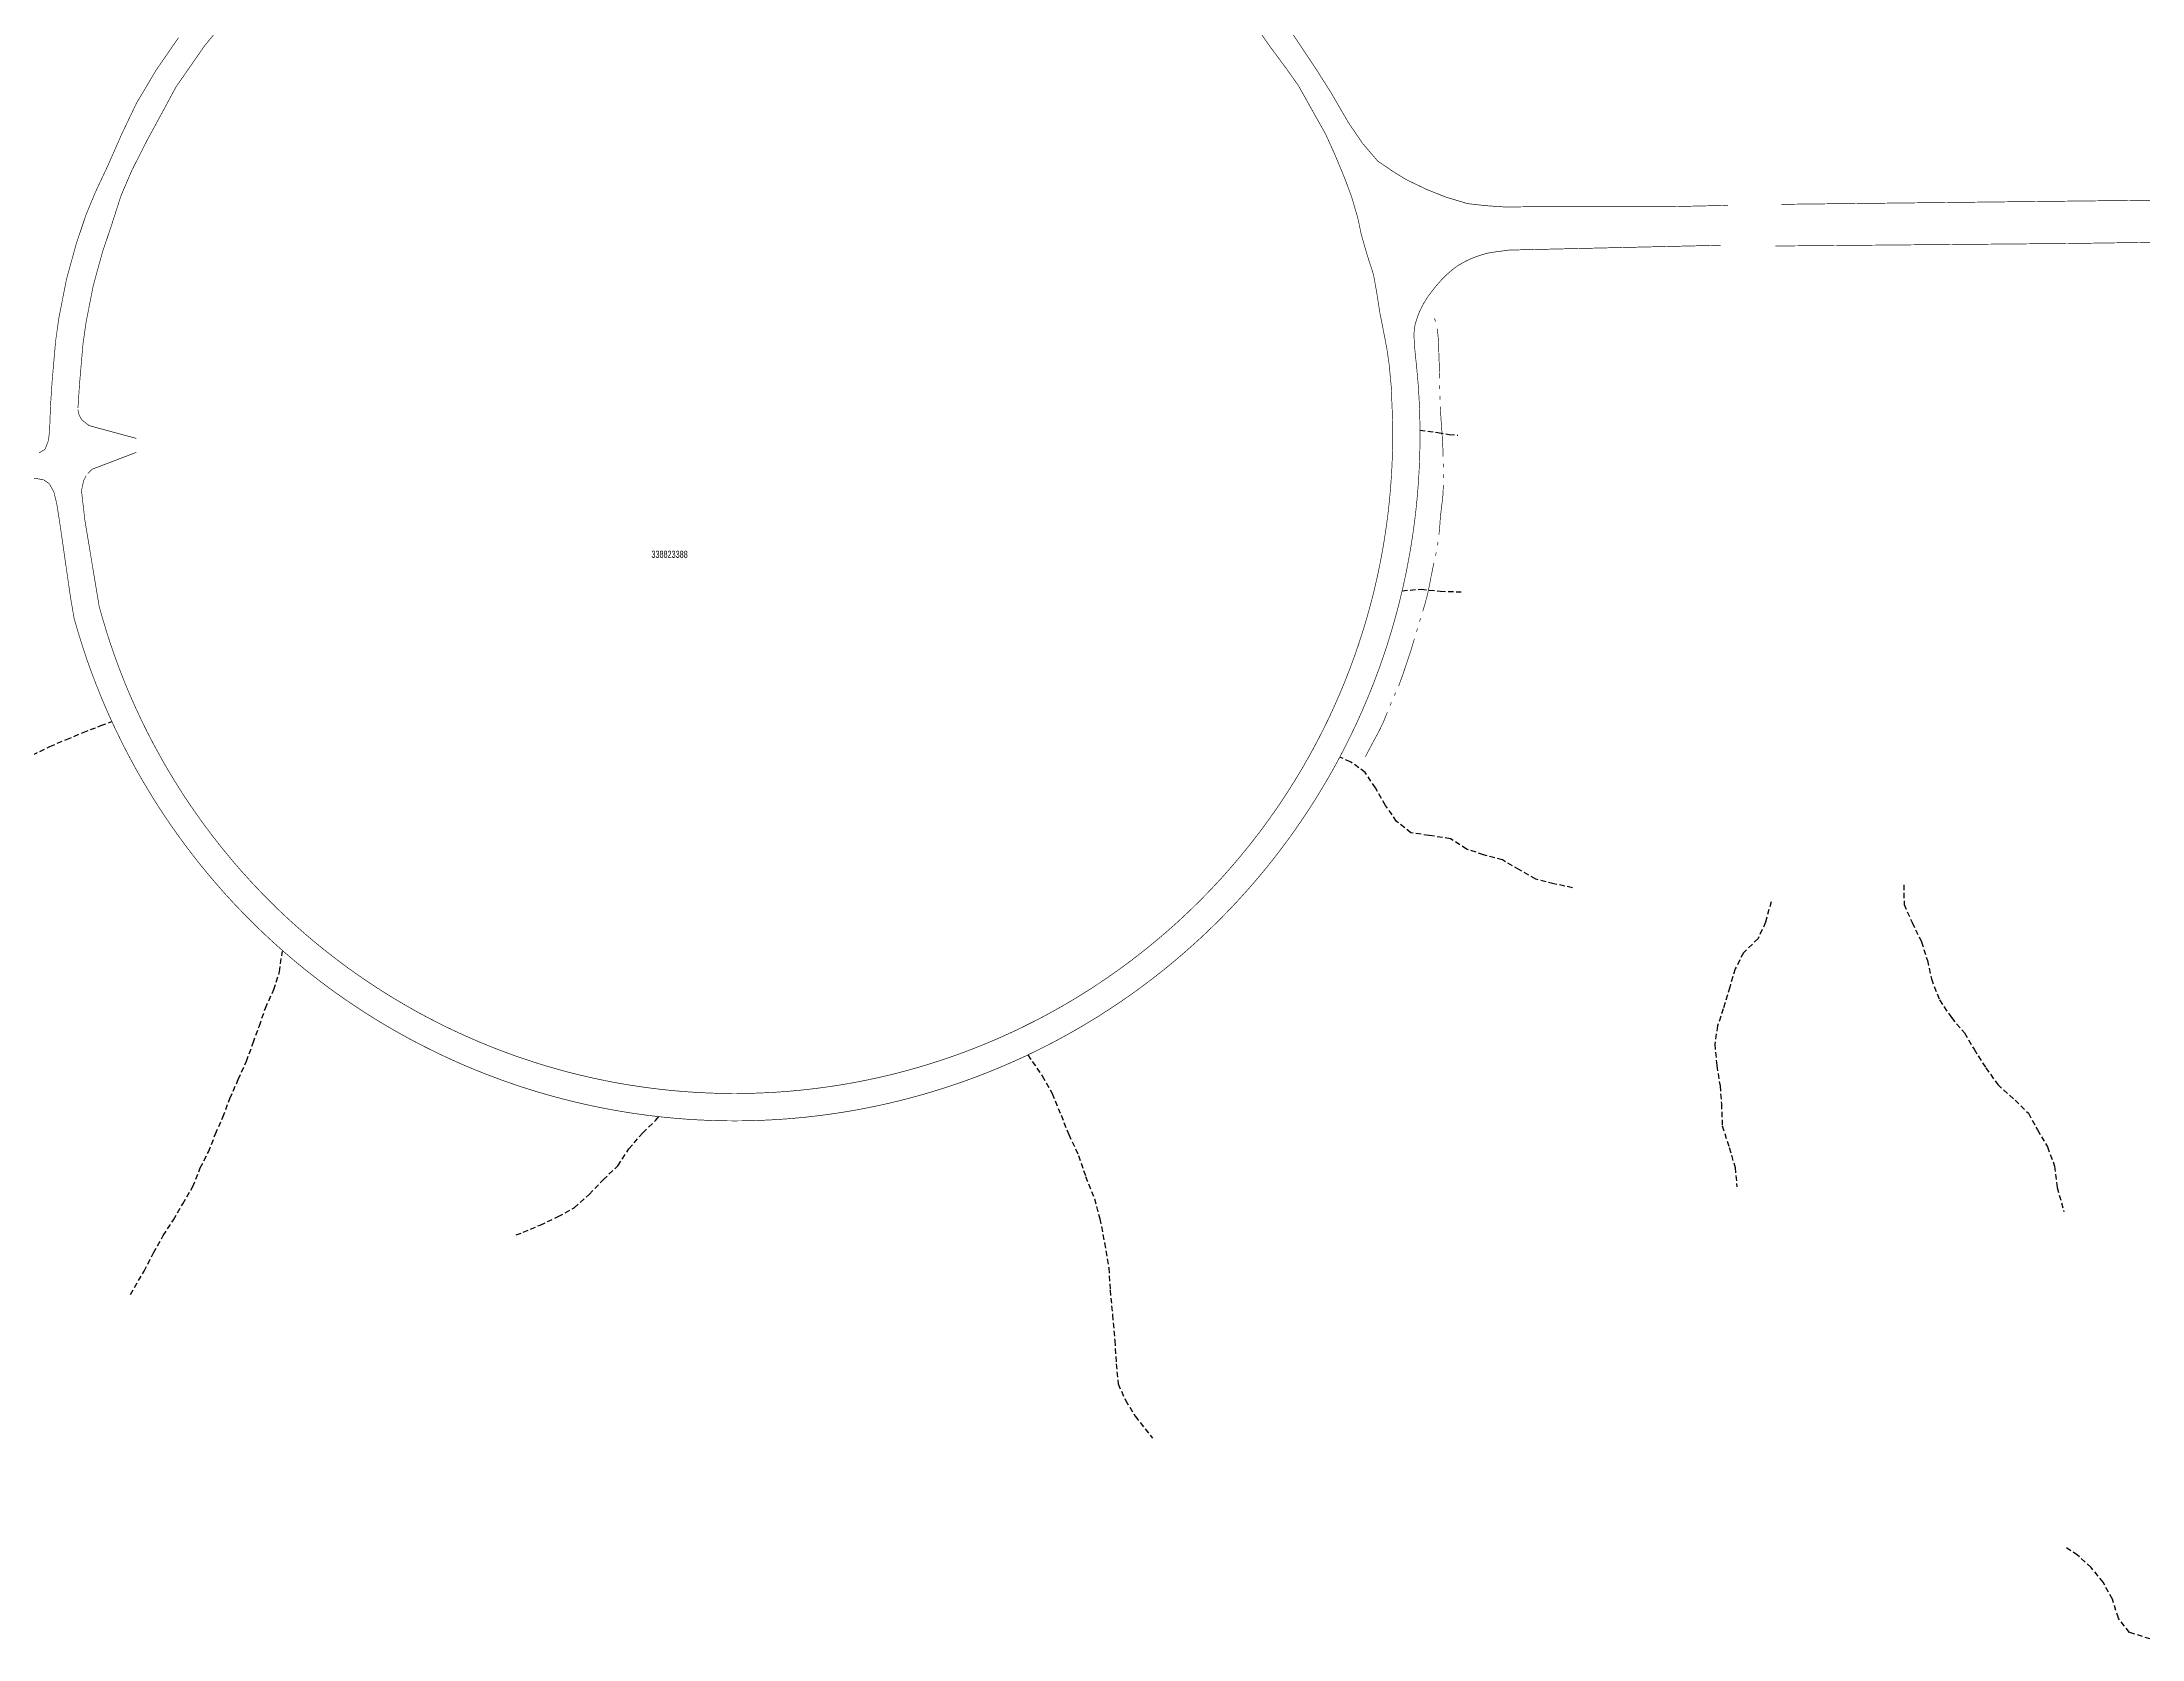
# Model space of a CAD drawing. Extents: x 204256 to 207861, y 4845615 to 4848347.
# Drawn here: x 206092 to 206682, y 4846982 to 4847430 of the extents above; entities that cross this region are included whole.
import ezdxf

# ---------------------------------------------------------------- set-up
doc = ezdxf.new("R2010")
doc.units = 0
doc.header["$LTSCALE"] = 1.5
doc.header["$MEASUREMENT"] = 0
doc.linetypes.add('TRACO_05', pattern=[11, 7, -1, 0.5, -1, 0.5, -1])
doc.linetypes.add('TRACO_15', pattern=[3, 2, -1])
for name, color, linetype in [('CD_TXT_QUADRA', 7, 'CONTINUOUS'), ('HD-VALAS-DRENOS', 170, 'TRACO_05'), ('SV-CAMINHO-TRILHA', 20, 'CONTINUOUS'), ('SV-RUA-PAVIM-S-GUIA-C-GUIA', 7, 'CONTINUOUS')]:
    doc.layers.add(name, color=color, linetype=linetype)
doc.styles.add('ARIAL', font='ARIAL.TTF')

msp = doc.modelspace()

# ---------------------------------------------------------------- linework, layer by layer
at = {"layer": 'HD-VALAS-DRENOS', "const_width": 0.18}
for points in [[(206483.23, 4847351.94), (206483.02, 4847352.48)], [(206483.33, 4847351.53), (206483.23, 4847351.94)], [(206483.91, 4847349.03), (206483.78, 4847349.58)], [(206483.95, 4847348.6), (206483.91, 4847349.03)], [(206484.15, 4847346.49), (206483.95, 4847348.6)], [(206484.19, 4847345.61), (206484.15, 4847346.49)], [(206484.21, 4847344.98), (206484.19, 4847345.61)], [(206484.23, 4847344.61), (206484.21, 4847344.98)], [(206484.3, 4847342.17), (206484.23, 4847344.61)], [(206484.32, 4847341.61), (206484.3, 4847342.17)], [(206484.36, 4847340.67), (206484.32, 4847341.61)], [(206484.36, 4847340.61), (206484.36, 4847340.67)], [(206484.46, 4847337.67), (206484.36, 4847340.61)], [(206484.46, 4847337.61), (206484.46, 4847337.67)], [(206484.5, 4847335.61), (206484.46, 4847337.61)], [(206484.53, 4847333.56), (206484.53, 4847333.61)], [(206484.55, 4847332.61), (206484.53, 4847333.56)], [(206484.62, 4847329.61), (206484.59, 4847330.61)], [(206484.76, 4847326.26), (206484.7, 4847327.62)], [(206484.8, 4847325.62), (206484.76, 4847326.26)], [(206484.95, 4847323.3), (206484.8, 4847325.62)], [(206485, 4847322.62), (206484.95, 4847323.3)], [(206485.06, 4847321.8), (206485, 4847322.62)], [(206485.07, 4847321.63), (206485.06, 4847321.8)], [(206485.17, 4847320.24), (206485.07, 4847321.63)], [(206485.21, 4847319.63), (206485.17, 4847320.24)], [(206485.26, 4847318.74), (206485.21, 4847319.63)], [(206485.27, 4847318.63), (206485.26, 4847318.74)], [(206485.35, 4847317.24), (206485.27, 4847318.63)], [(206485.38, 4847316.64), (206485.35, 4847317.24)], [(206485.42, 4847315.74), (206485.38, 4847316.64)], [(206485.42, 4847315.64), (206485.42, 4847315.74)], [(206485.47, 4847313.64), (206485.42, 4847315.64)], [(206485.51, 4847310.64), (206485.5, 4847311.64)], [(206485.53, 4847307.64), (206485.52, 4847308.64)], [(206485.25, 4847301.09), (206485.41, 4847302.64)], [(206485.41, 4847302.64), (206485.46, 4847303.13)], [(206485.46, 4847303.13), (206485.53, 4847305.64)], [(206484.63, 4847295.49), (206484.73, 4847296.68)], [(206484.73, 4847296.68), (206484.75, 4847296.99)], [(206484.75, 4847296.99), (206484.94, 4847298.67)], [(206484.94, 4847298.67), (206485.05, 4847299.6)], [(206485.05, 4847299.6), (206485.19, 4847300.66)], [(206485.19, 4847300.66), (206485.25, 4847301.09)], [(206484.31, 4847291.7), (206484.5, 4847293.69)], [(206484.5, 4847293.69), (206484.53, 4847294)], [(206484.53, 4847294), (206484.58, 4847294.69)], [(206484.58, 4847294.69), (206484.63, 4847295.49)], [(206483.34, 4847285.78), (206483.54, 4847286.76)], [(206483.9, 4847288.73), (206484.04, 4847289.54)], [(206484.04, 4847289.54), (206484.06, 4847289.72)], [(206481.81, 4847278.39), (206481.91, 4847278.93)], [(206481.91, 4847278.93), (206482.08, 4847279.86)], [(206482.08, 4847279.86), (206482.49, 4847281.87)], [(206482.49, 4847281.87), (206482.67, 4847282.73)], [(206482.67, 4847282.73), (206482.91, 4847283.83)], [(206480.56, 4847272.9), (206481.1, 4847275.01)], [(206481.1, 4847275.01), (206481.21, 4847275.45)], [(206481.21, 4847275.45), (206481.72, 4847277.95)], [(206481.72, 4847277.95), (206481.81, 4847278.39)], [(206478.87, 4847267.33), (206479.17, 4847268.29)], [(206479.76, 4847270.2), (206480.05, 4847271.15)], [(206480.05, 4847271.15), (206480.14, 4847271.46)], [(206480.14, 4847271.46), (206480.33, 4847272.11)], [(206480.33, 4847272.11), (206480.56, 4847272.9)], [(206476.45, 4847259.28), (206477.15, 4847261.58)], [(206477.15, 4847261.58), (206477.32, 4847262.15)], [(206477.32, 4847262.15), (206477.44, 4847262.54)], [(206478, 4847264.46), (206478.29, 4847265.42)], [(206474.99, 4847254.93), (206475.23, 4847255.63)], [(206475.23, 4847255.63), (206475.64, 4847256.82)], [(206475.64, 4847256.82), (206475.72, 4847257.05)], [(206475.72, 4847257.05), (206476.27, 4847258.72)], [(206476.27, 4847258.72), (206476.45, 4847259.28)], [(206472.99, 4847249.27), (206473.04, 4847249.38)], [(206473.04, 4847249.38), (206474.04, 4847252.08)], [(206474.04, 4847252.08), (206474.08, 4847252.2)], [(206474.08, 4847252.2), (206474.36, 4847253.03)], [(206474.36, 4847253.03), (206474.55, 4847253.62)], [(206474.55, 4847253.62), (206474.99, 4847254.93)], [(206470.57, 4847243.78), (206470.96, 4847244.7)], [(206471.77, 4847246.53), (206472.07, 4847247.19)], [(206472.07, 4847247.19), (206472.18, 4847247.44)], [(206467.74, 4847237.1), (206468.72, 4847239.14)], [(206468.72, 4847239.14), (206468.73, 4847239.18)], [(206468.73, 4847239.18), (206469.84, 4847241.92)], [(206464.44, 4847230.91), (206465.51, 4847232.92)], [(206465.51, 4847232.92), (206465.85, 4847233.56)], [(206465.85, 4847233.56), (206466.93, 4847235.56)], [(206466.93, 4847235.56), (206467.04, 4847235.77)], [(206467.04, 4847235.77), (206467.4, 4847236.44)], [(206467.4, 4847236.44), (206467.74, 4847237.1)], [(206463.67, 4847229.36), (206464.12, 4847230.26)], [(206464.12, 4847230.26), (206464.44, 4847230.91)]]:
    msp.add_lwpolyline(points, dxfattribs=at)
at = {"layer": 'SV-CAMINHO-TRILHA', "linetype": 'TRACO_15', "ltscale": 0.5}
for points in [[(206478.93, 4847321.1), (206484.01, 4847320.39), (206487.22, 4847319.87), (206489.62, 4847319.62)], [(206473.98, 4847276.01), (206479.3, 4847276.43), (206484.65, 4847275.88), (206490.53, 4847275.67)], [(206055.68, 4847202.36), (206059.6, 4847206.29), (206062.76, 4847210.38), (206065.72, 4847214.66), (206070.48, 4847218.41), (206074.9, 4847221.76), (206079.67, 4847224.81), (206084.9, 4847227.71), (206089.42, 4847229.9), (206094.25, 4847232.3), (206098.93, 4847234.25), (206103.56, 4847236.19), (206108.59, 4847238.14), (206111.65, 4847239.29)], [(206521.82, 4847192.65), (206516.56, 4847193.75), (206511.55, 4847195.06), (206506.93, 4847197.67), (206502.16, 4847200.43), (206496.85, 4847201.83), (206492.09, 4847203.49), (206487.51, 4847206.4), (206481.51, 4847207.3), (206476.45, 4847208.05), (206472.43, 4847211.27), (206469.34, 4847215.75), (206466.45, 4847220.63), (206463.61, 4847225.01), (206459.49, 4847227.97), (206456.45, 4847229.28)], [(206614.86, 4847193.42), (206614.92, 4847187.95), (206617.17, 4847182.86), (206619.81, 4847177.43), (206621.46, 4847172.24), (206622.6, 4847167.04), (206624.86, 4847161.15), (206628.2, 4847156.17), (206631.93, 4847151.9), (206634.57, 4847147.32), (206637.87, 4847142.09), (206641.21, 4847137.42), (206646.09, 4847133.01), (206649.82, 4847129.38), (206652.36, 4847124.7), (206655.16, 4847119.87), (206657.2, 4847114.48), (206657.91, 4847108.53), (206659.79, 4847101.71)], [(206577.57, 4847188.71), (206576.03, 4847182.93), (206573.93, 4847178.36), (206569.81, 4847174.36), (206567.5, 4847169.83), (206565.95, 4847164.71), (206564.15, 4847158.69), (206562.55, 4847153.86), (206561.74, 4847148.7), (206562.34, 4847142.7), (206563.24, 4847136.99), (206563.64, 4847131.99), (206563.89, 4847125.83), (206565.8, 4847119.69), (206567.49, 4847114.1), (206567.99, 4847108.7)], [(206116.87, 4847078.46), (206120.69, 4847085.02), (206123.34, 4847090.2), (206126.05, 4847094.99), (206128.96, 4847099.42), (206131.57, 4847103.9), (206134.37, 4847108.73), (206136.48, 4847114.01), (206138.79, 4847118.49), (206140.74, 4847123.52), (206142.85, 4847128.24), (206144.8, 4847133.52), (206147.15, 4847138.85), (206149.46, 4847143.93), (206151.31, 4847149.1), (206153.07, 4847153.88), (206154.77, 4847158.85), (206157.13, 4847164.03), (206158.73, 4847169.05), (206159.44, 4847174.27), (206159.53, 4847174.77)], [(206368.84, 4847145.7), (206372.9, 4847139.84), (206375.69, 4847134.86), (206378.19, 4847128.82), (206380.34, 4847123.38), (206383.09, 4847117.5), (206385.09, 4847111.61), (206387.55, 4847105.32), (206389.1, 4847099.73), (206390.4, 4847092.93), (206391.57, 4847085.93), (206391.97, 4847079.72), (206392.63, 4847072.72), (206393.29, 4847065.51), (206393.7, 4847058.96), (206394.2, 4847053.35), (206396.29, 4847048.77), (206399.03, 4847044.28), (206403.87, 4847038.16)], [(206225.16, 4847095.24), (206227.15, 4847095.92), (206231.93, 4847097.97), (206237, 4847100.32), (206241.43, 4847102.82), (206245.7, 4847106.56), (206249.61, 4847110.65), (206253.77, 4847114.6), (206256.83, 4847119.33), (206260.74, 4847123.88), (206264.45, 4847127.42), (206265.28, 4847128.38)], [(206684.06, 4846981.78), (206678.2, 4846983.62), (206675.11, 4846987.6), (206673.42, 4846992.94), (206670.83, 4846997.68), (206667.44, 4847001.8), (206663.66, 4847005.32), (206660.54, 4847007.35)]]:
    msp.add_lwpolyline(points, dxfattribs=at)
at = {"layer": 'SV-RUA-PAVIM-S-GUIA-C-GUIA', "const_width": 0.18}
for points in [[(206137.8, 4847429.1), (206146.93, 4847440.13)], [(206432.75, 4847434.68), (206436.59, 4847429.12)], [(206124.15, 4847422.21), (206130.36, 4847431.23)], [(206129.68, 4847417.43), (206137.8, 4847429.1)], [(206436.59, 4847429.12), (206441.51, 4847422.48)], [(206443.35, 4847432.09), (206449.2, 4847423.35)], [(206118.59, 4847412.89), (206124.15, 4847422.21)], [(206441.51, 4847422.48), (206444.89, 4847417.71)], [(206449.2, 4847423.35), (206453.82, 4847416.1)], [(206126.13, 4847410.85), (206129.68, 4847417.43)], [(206444.89, 4847417.71), (206448.75, 4847410.8)], [(206453.82, 4847416.1), (206458.92, 4847407.35)], [(206114.43, 4847404.2), (206118.59, 4847412.89)], [(206121.61, 4847402.55), (206126.13, 4847410.85)], [(206448.75, 4847410.8), (206452.47, 4847404.19)], [(206110.57, 4847395.41), (206114.43, 4847404.2)], [(206452.47, 4847404.19), (206455.17, 4847398.21)], [(206458.92, 4847407.35), (206462.87, 4847401.55)], [(206117.21, 4847393.87), (206121.61, 4847402.55)], [(206455.17, 4847398.21), (206457.82, 4847391.84)], [(206462.87, 4847401.55), (206467.11, 4847396.6)], [(206107.06, 4847387.93), (206110.57, 4847395.41)], [(206114.24, 4847386.94), (206117.21, 4847393.87)], [(206457.82, 4847391.84), (206459.76, 4847386.65)], [(206467.11, 4847396.6), (206471.21, 4847393.8)], [(206471.21, 4847393.8), (206475.15, 4847391.36)], [(206475.15, 4847391.36), (206481.05, 4847388.54)], [(206104.33, 4847381.37), (206107.06, 4847387.93)], [(206111.66, 4847378.92), (206114.24, 4847386.94)], [(206459.76, 4847386.65), (206461.49, 4847380.75)], [(206481.05, 4847388.54), (206486.36, 4847386.44)], [(206486.36, 4847386.44), (206492.28, 4847384.66)], [(206101.61, 4847373.23), (206104.33, 4847381.37)], [(206461.49, 4847380.75), (206462.53, 4847375.88)], [(206492.28, 4847384.66), (206497.25, 4847384.09)], [(206497.25, 4847384.09), (206503.11, 4847383.68)], [(206503.11, 4847383.68), (206510.46, 4847383.79)], [(206510.46, 4847383.79), (206550.66, 4847383.83)], [(206550.66, 4847383.83), (206565.52, 4847384.16)], [(206098.9, 4847363.39), (206101.61, 4847373.23)], [(206109, 4847370.98), (206111.66, 4847378.92)], [(206462.53, 4847375.88), (206464.23, 4847369.98)], [(206106.42, 4847361.62), (206109, 4847370.98)], [(206464.23, 4847369.98), (206465.93, 4847364.74)], [(206477.74, 4847341.65), (206477.45, 4847344.64), (206477.32, 4847347.2), (206477.35, 4847348.71), (206477.6, 4847350.68), (206478.51, 4847353.54), (206479.47, 4847355.6), (206480.18, 4847356.92), (206481.06, 4847358.34), (206482.86, 4847360.74), (206483.83, 4847361.89), (206485.15, 4847363.38), (206486.19, 4847364.45), (206488.25, 4847366.25), (206489.48, 4847367.12), (206490.76, 4847367.91), (206492.12, 4847368.63), (206493.48, 4847369.25), (206494.88, 4847369.8), (206496.5, 4847370.35), (206497.95, 4847370.73), (206499.51, 4847371.01)], [(206499.51, 4847371.01), (206504.05, 4847371.61)], [(206504.05, 4847371.61), (206563.42, 4847372.96)], [(206096.79, 4847352.66), (206098.9, 4847363.39)], [(206104.41, 4847351.37), (206106.42, 4847361.62)], [(206465.93, 4847364.74), (206466.77, 4847360.09)], [(206466.77, 4847360.09), (206467.72, 4847354.04)], [(206095.85, 4847346.04), (206096.79, 4847352.66)], [(206103.53, 4847345.16), (206104.41, 4847351.37)], [(206467.72, 4847354.04), (206468.87, 4847348.19)], [(206094.85, 4847334.51), (206095.85, 4847346.04)], [(206102.56, 4847333.93), (206103.53, 4847345.16)], [(206468.87, 4847348.19), (206469.66, 4847344.1)], [(206469.66, 4847344.1), (206470.3, 4847339.74)], [(206470.3, 4847339.74), (206471.01, 4847332.29)], [(206477.96, 4847339.66), (206477.74, 4847341.65)], [(206478.15, 4847337.67), (206477.96, 4847339.66)], [(206094.41, 4847327.7), (206094.85, 4847334.51)], [(206102.13, 4847327.31), (206102.56, 4847333.93)], [(206471.01, 4847332.29), (206470.96, 4847331.21)], [(206478.33, 4847335.68), (206478.15, 4847337.67)], [(206478.49, 4847333.68), (206478.33, 4847335.68)], [(206478.62, 4847331.68), (206478.49, 4847333.68)], [(206094.17, 4847320.99), (206094.41, 4847327.7)], [(206105.25, 4847322.34), (206103.19, 4847323.97), (206102.46, 4847325.32), (206102.13, 4847326.81)], [(206470.96, 4847331.21), (206471.07, 4847329.29)], [(206471.07, 4847329.29), (206471.16, 4847327.37)], [(206471.16, 4847327.37), (206471.23, 4847325.44)], [(206478.74, 4847329.68), (206478.62, 4847331.68)], [(206478.83, 4847327.68), (206478.74, 4847329.68)], [(206478.9, 4847325.68), (206478.83, 4847327.68)], [(206093.85, 4847318.18), (206094.17, 4847320.99)], [(206118.52, 4847318.75), (206105.25, 4847322.34)], [(206471.23, 4847325.44), (206471.28, 4847323.52)], [(206471.28, 4847323.52), (206471.31, 4847321.6)], [(206471.31, 4847321.6), (206471.32, 4847319.68)], [(206478.95, 4847323.68), (206478.9, 4847325.68)], [(206478.99, 4847321.68), (206478.95, 4847323.68)], [(206479, 4847319.68), (206478.99, 4847321.68)], [(206091.23, 4847314.7), (206092.87, 4847315.67)], [(206092.87, 4847315.67), (206093.85, 4847318.18)], [(206115.81, 4847313.8), (206118.52, 4847314.83)], [(206471.28, 4847315.83), (206471.23, 4847313.91)], [(206471.31, 4847317.76), (206471.28, 4847315.83)], [(206471.32, 4847319.68), (206471.31, 4847317.76)], [(206478.9, 4847313.67), (206478.95, 4847315.67)], [(206478.95, 4847315.67), (206478.99, 4847317.68)], [(206478.99, 4847317.68), (206479, 4847319.68)], [(206104.87, 4847308.82), (206106.06, 4847310.08)], [(206106.06, 4847310.08), (206115.81, 4847313.8)], [(206471, 4847308.88), (206470.96, 4847308.15)], [(206471.07, 4847310.07), (206471, 4847308.88)], [(206471.16, 4847311.99), (206471.07, 4847310.07)], [(206471.23, 4847313.91), (206471.16, 4847311.99)], [(206478.62, 4847307.67), (206478.68, 4847308.78)], [(206478.68, 4847308.78), (206478.74, 4847309.67)], [(206478.74, 4847309.67), (206478.83, 4847311.67)], [(206478.83, 4847311.67), (206478.9, 4847313.67)], [(206089.79, 4847307.58), (206092.44, 4847307.15)], [(206092.44, 4847307.15), (206094.1, 4847306.01)], [(206094.1, 4847306.01), (206095.37, 4847303.72)], [(206095.37, 4847303.72), (206096.2, 4847300.27)], [(206103.12, 4847304.04), (206103.68, 4847306.77), (206104.43, 4847308.25)], [(206104.09, 4847295.69), (206103.12, 4847304.04)], [(206470.68, 4847304.32), (206470.51, 4847302.4)], [(206470.83, 4847306.23), (206470.68, 4847304.32)], [(206470.96, 4847308.15), (206470.83, 4847306.23)], [(206478.15, 4847301.68), (206478.33, 4847303.68)], [(206478.33, 4847303.68), (206478.49, 4847305.67)], [(206478.49, 4847305.67), (206478.62, 4847307.67)], [(206096.2, 4847300.27), (206097.21, 4847293.77)], [(206469.88, 4847296.67), (206469.63, 4847294.76)], [(206470.11, 4847298.58), (206469.88, 4847296.67)], [(206470.32, 4847300.49), (206470.11, 4847298.58)], [(206470.51, 4847302.4), (206470.32, 4847300.49)], [(206477.5, 4847295.71), (206477.74, 4847297.7)], [(206477.74, 4847297.7), (206477.96, 4847299.69)], [(206477.96, 4847299.69), (206478.15, 4847301.68)], [(206097.21, 4847293.77), (206100.03, 4847274.17)], [(206108.07, 4847271.67), (206104.09, 4847295.69)], [(206469.07, 4847290.96), (206468.77, 4847289.06)], [(206469.36, 4847292.86), (206469.07, 4847290.96)], [(206469.63, 4847294.76), (206469.36, 4847292.86)], [(206476.66, 4847289.77), (206476.96, 4847291.75)], [(206476.96, 4847291.75), (206477.24, 4847293.73)], [(206477.24, 4847293.73), (206477.5, 4847295.71)], [(206468.09, 4847285.28), (206467.72, 4847283.39)], [(206468.44, 4847287.17), (206468.09, 4847285.28)], [(206468.77, 4847289.06), (206468.44, 4847287.17)], [(206475.63, 4847283.85), (206475.99, 4847285.82)], [(206475.99, 4847285.82), (206476.34, 4847287.79)], [(206476.34, 4847287.79), (206476.66, 4847289.77)], [(206466.93, 4847279.63), (206466.5, 4847277.75)], [(206467.33, 4847281.51), (206466.93, 4847279.63)], [(206467.72, 4847283.39), (206467.33, 4847281.51)], [(206474.42, 4847277.96), (206474.85, 4847279.92)], [(206474.85, 4847279.92), (206475.25, 4847281.88)], [(206475.25, 4847281.88), (206475.63, 4847283.85)], [(206100.03, 4847274.17), (206101.05, 4847268.25)], [(206465.59, 4847274.02), (206465.11, 4847272.16)], [(206466.06, 4847275.88), (206465.59, 4847274.02)], [(206466.5, 4847277.75), (206466.06, 4847275.88)], [(206473.03, 4847272.12), (206473.51, 4847274.07)], [(206473.51, 4847274.07), (206473.98, 4847276.01)], [(206473.98, 4847276.01), (206474.42, 4847277.96)], [(206101.05, 4847268.25), (206102.16, 4847264.41)], [(206108.97, 4847268.45), (206108.07, 4847271.67)], [(206110.07, 4847264.77), (206108.97, 4847268.45)], [(206464.08, 4847268.45), (206463.54, 4847266.61)], [(206464.6, 4847270.3), (206464.08, 4847268.45)], [(206465.11, 4847272.16), (206464.6, 4847270.3)], [(206471.45, 4847266.33), (206472, 4847268.25)], [(206472, 4847268.25), (206472.52, 4847270.18)], [(206472.52, 4847270.18), (206473.03, 4847272.12)], [(206102.16, 4847264.41), (206103.35, 4847260.58)], [(206111.25, 4847261.11), (206110.07, 4847264.77)], [(206462.39, 4847262.94), (206461.79, 4847261.11)], [(206462.97, 4847264.77), (206462.39, 4847262.94)], [(206463.54, 4847266.61), (206462.97, 4847264.77)], [(206469.7, 4847260.58), (206470.3, 4847262.49)], [(206470.3, 4847262.49), (206470.89, 4847264.41)], [(206470.89, 4847264.41), (206471.45, 4847266.33)], [(206103.35, 4847260.58), (206104.61, 4847256.78)], [(206104.61, 4847256.78), (206105.96, 4847253.01)], [(206112.51, 4847257.48), (206111.25, 4847261.11)], [(206113.84, 4847253.87), (206112.51, 4847257.48)], [(206459.88, 4847255.67), (206459.21, 4847253.87)], [(206460.54, 4847257.48), (206459.88, 4847255.67)], [(206461.18, 4847259.29), (206460.54, 4847257.48)], [(206461.79, 4847261.11), (206461.18, 4847259.29)], [(206467.77, 4847254.89), (206468.43, 4847256.78)], [(206468.43, 4847256.78), (206469.07, 4847258.68)], [(206469.07, 4847258.68), (206469.7, 4847260.58)], [(206105.96, 4847253.01), (206107.39, 4847249.27)], [(206115.24, 4847250.29), (206113.84, 4847253.87)], [(206116.72, 4847246.75), (206115.24, 4847250.29)], [(206457.8, 4847250.29), (206457.07, 4847248.52)], [(206458.51, 4847252.08), (206457.8, 4847250.29)], [(206459.21, 4847253.87), (206458.51, 4847252.08)], [(206465.66, 4847249.27), (206466.38, 4847251.14)], [(206466.38, 4847251.14), (206467.08, 4847253.01)], [(206467.08, 4847253.01), (206467.77, 4847254.89)], [(206107.39, 4847249.27), (206108.89, 4847245.56)], [(206108.89, 4847245.56), (206110.47, 4847241.88)], [(206118.28, 4847243.23), (206116.72, 4847246.75)], [(206455.55, 4847244.98), (206454.77, 4847243.23)], [(206456.32, 4847246.75), (206455.55, 4847244.98)], [(206457.07, 4847248.52), (206456.32, 4847246.75)], [(206462.57, 4847241.88), (206463.37, 4847243.72)], [(206463.37, 4847243.72), (206464.15, 4847245.56)], [(206464.15, 4847245.56), (206464.91, 4847247.41)], [(206464.91, 4847247.41), (206465.66, 4847249.27)], [(206110.47, 4847241.88), (206112.13, 4847238.23)], [(206112.13, 4847238.23), (206114.75, 4847232.83)], [(206119.91, 4847239.74), (206118.28, 4847243.23)], [(206121.6, 4847236.3), (206119.91, 4847239.74)], [(206452.3, 4847238.02), (206451.44, 4847236.3)], [(206453.14, 4847239.74), (206452.3, 4847238.02)], [(206453.96, 4847241.48), (206453.14, 4847239.74)], [(206454.77, 4847243.23), (206453.96, 4847241.48)], [(206460.06, 4847236.42), (206460.92, 4847238.23)], [(206460.92, 4847238.23), (206461.75, 4847240.05)], [(206461.75, 4847240.05), (206462.57, 4847241.88)], [(206114.75, 4847232.83), (206116.6, 4847229.28)], [(206123.38, 4847232.88), (206121.6, 4847236.3)], [(206125.22, 4847229.51), (206123.38, 4847232.88)], [(206449.67, 4847232.88), (206448.76, 4847231.19)], [(206450.56, 4847234.58), (206449.67, 4847232.88)], [(206451.44, 4847236.3), (206450.56, 4847234.58)], [(206457.38, 4847231.05), (206458.29, 4847232.83)], [(206458.29, 4847232.83), (206459.18, 4847234.62)], [(206459.18, 4847234.62), (206460.06, 4847236.42)], [(206116.6, 4847229.28), (206118.52, 4847225.76)], [(206118.52, 4847225.76), (206119.5, 4847224.02)], [(206126.16, 4847227.83), (206125.22, 4847229.51)], [(206127.13, 4847226.17), (206126.16, 4847227.83)], [(206128.11, 4847224.52), (206127.13, 4847226.17)], [(206445.92, 4847226.17), (206444.94, 4847224.52)], [(206446.88, 4847227.83), (206445.92, 4847226.17)], [(206447.83, 4847229.51), (206446.88, 4847227.83)], [(206448.76, 4847231.19), (206447.83, 4847229.51)], [(206453.54, 4847224.02), (206454.53, 4847225.76)], [(206454.53, 4847225.76), (206455.5, 4847227.52)], [(206455.5, 4847227.52), (206456.45, 4847229.28)], [(206456.45, 4847229.28), (206457.38, 4847231.05)], [(206119.5, 4847224.02), (206120.51, 4847222.29)], [(206120.51, 4847222.29), (206121.53, 4847220.57)], [(206121.53, 4847220.57), (206122.57, 4847218.86)], [(206129.11, 4847222.88), (206128.11, 4847224.52)], [(206130.12, 4847221.24), (206129.11, 4847222.88)], [(206131.15, 4847219.62), (206130.12, 4847221.24)], [(206442.92, 4847221.24), (206441.89, 4847219.62)], [(206443.94, 4847222.88), (206442.92, 4847221.24)], [(206444.94, 4847224.52), (206443.94, 4847222.88)], [(206450.48, 4847218.86), (206451.52, 4847220.57)], [(206451.52, 4847220.57), (206452.54, 4847222.29)], [(206452.54, 4847222.29), (206453.54, 4847224.02)], [(206122.57, 4847218.86), (206123.63, 4847217.15)], [(206123.63, 4847217.15), (206124.7, 4847215.47)], [(206124.7, 4847215.47), (206125.79, 4847213.79)], [(206132.2, 4847218.01), (206131.15, 4847219.62)], [(206133.27, 4847216.41), (206132.2, 4847218.01)], [(206134.35, 4847214.82), (206133.27, 4847216.41)], [(206135.45, 4847213.25), (206134.35, 4847214.82)], [(206438.69, 4847214.82), (206437.59, 4847213.25)], [(206439.77, 4847216.41), (206438.69, 4847214.82)], [(206440.84, 4847218.01), (206439.77, 4847216.41)], [(206441.89, 4847219.62), (206440.84, 4847218.01)], [(206447.25, 4847213.79), (206448.34, 4847215.47)], [(206448.34, 4847215.47), (206449.42, 4847217.15)], [(206449.42, 4847217.15), (206450.48, 4847218.86)], [(206125.79, 4847213.79), (206126.9, 4847212.12)], [(206126.9, 4847212.12), (206128.03, 4847210.47)], [(206128.03, 4847210.47), (206129.18, 4847208.82)], [(206129.18, 4847208.82), (206130.34, 4847207.19)], [(206136.57, 4847211.68), (206135.45, 4847213.25)], [(206137.7, 4847210.13), (206136.57, 4847211.68)], [(206138.85, 4847208.58), (206137.7, 4847210.13)], [(206140.01, 4847207.05), (206138.85, 4847208.58)], [(206434.2, 4847208.58), (206433.03, 4847207.05)], [(206435.35, 4847210.13), (206434.2, 4847208.58)], [(206436.48, 4847211.68), (206435.35, 4847210.13)], [(206437.59, 4847213.25), (206436.48, 4847211.68)], [(206442.71, 4847207.19), (206443.87, 4847208.82)], [(206443.87, 4847208.82), (206445.01, 4847210.47)], [(206445.01, 4847210.47), (206446.14, 4847212.12)], [(206446.14, 4847212.12), (206447.25, 4847213.79)], [(206130.34, 4847207.19), (206131.52, 4847205.58)], [(206131.52, 4847205.58), (206132.71, 4847203.97)], [(206132.71, 4847203.97), (206133.92, 4847202.38)], [(206133.92, 4847202.38), (206135.15, 4847200.79)], [(206141.19, 4847205.54), (206140.01, 4847207.05)], [(206142.38, 4847204.03), (206141.19, 4847205.54)], [(206143.59, 4847202.54), (206142.38, 4847204.03)], [(206144.82, 4847201.06), (206143.59, 4847202.54)], [(206429.45, 4847202.54), (206428.22, 4847201.06)], [(206430.66, 4847204.03), (206429.45, 4847202.54)], [(206431.86, 4847205.54), (206430.66, 4847204.03)], [(206433.03, 4847207.05), (206431.86, 4847205.54)], [(206437.89, 4847200.79), (206439.12, 4847202.38)], [(206439.12, 4847202.38), (206440.33, 4847203.97)], [(206440.33, 4847203.97), (206441.53, 4847205.58)], [(206441.53, 4847205.58), (206442.71, 4847207.19)], [(206135.15, 4847200.79), (206136.4, 4847199.23)], [(206136.4, 4847199.23), (206137.66, 4847197.67)], [(206137.66, 4847197.67), (206138.94, 4847196.13)], [(206146.06, 4847199.59), (206144.82, 4847201.06)], [(206147.32, 4847198.13), (206146.06, 4847199.59)], [(206148.59, 4847196.69), (206147.32, 4847198.13)], [(206149.88, 4847195.26), (206148.59, 4847196.69)], [(206424.45, 4847196.69), (206423.17, 4847195.26)], [(206425.72, 4847198.13), (206424.45, 4847196.69)], [(206426.98, 4847199.59), (206425.72, 4847198.13)], [(206428.22, 4847201.06), (206426.98, 4847199.59)], [(206434.11, 4847196.13), (206435.39, 4847197.67)], [(206435.39, 4847197.67), (206436.65, 4847199.23)], [(206436.65, 4847199.23), (206437.89, 4847200.79)], [(206138.94, 4847196.13), (206140.23, 4847194.6)], [(206140.23, 4847194.6), (206141.54, 4847193.09)], [(206141.54, 4847193.09), (206142.86, 4847191.58)], [(206142.86, 4847191.58), (206144.2, 4847190.1)], [(206151.18, 4847193.85), (206149.88, 4847195.26)], [(206152.5, 4847192.45), (206151.18, 4847193.85)], [(206153.83, 4847191.06), (206152.5, 4847192.45)], [(206155.17, 4847189.69), (206153.83, 4847191.06)], [(206419.22, 4847191.06), (206417.87, 4847189.69)], [(206420.55, 4847192.45), (206419.22, 4847191.06)], [(206421.86, 4847193.85), (206420.55, 4847192.45)], [(206423.17, 4847195.26), (206421.86, 4847193.85)], [(206428.84, 4847190.1), (206430.18, 4847191.58)], [(206430.18, 4847191.58), (206431.51, 4847193.09)], [(206431.51, 4847193.09), (206432.82, 4847194.6)], [(206432.82, 4847194.6), (206434.11, 4847196.13)], [(206144.2, 4847190.1), (206145.56, 4847188.62)], [(206145.56, 4847188.62), (206146.93, 4847187.16)], [(206146.93, 4847187.16), (206148.32, 4847185.72)], [(206148.32, 4847185.72), (206149.72, 4847184.29)], [(206156.53, 4847188.33), (206155.17, 4847189.69)], [(206157.9, 4847186.98), (206156.53, 4847188.33)], [(206159.29, 4847185.65), (206157.9, 4847186.98)], [(206160.69, 4847184.34), (206159.29, 4847185.65)], [(206413.75, 4847185.65), (206412.35, 4847184.34)], [(206415.14, 4847186.98), (206413.75, 4847185.65)], [(206416.51, 4847188.33), (206415.14, 4847186.98)], [(206417.87, 4847189.69), (206416.51, 4847188.33)], [(206423.33, 4847184.29), (206424.73, 4847185.72)], [(206424.73, 4847185.72), (206426.11, 4847187.16)], [(206426.11, 4847187.16), (206427.49, 4847188.62)], [(206427.49, 4847188.62), (206428.84, 4847190.1)], [(206149.72, 4847184.29), (206151.13, 4847182.87)], [(206151.13, 4847182.87), (206152.56, 4847181.47)], [(206152.56, 4847181.47), (206154.01, 4847180.09)], [(206154.01, 4847180.09), (206155.47, 4847178.71)], [(206155.47, 4847178.71), (206156.94, 4847177.36)], [(206162.11, 4847183.03), (206160.69, 4847184.34)], [(206163.54, 4847181.75), (206162.11, 4847183.03)], [(206164.98, 4847180.48), (206163.54, 4847181.75)], [(206166.43, 4847179.22), (206164.98, 4847180.48)], [(206167.9, 4847177.98), (206166.43, 4847179.22)], [(206406.61, 4847179.22), (206405.14, 4847177.98)], [(206408.07, 4847180.48), (206406.61, 4847179.22)], [(206409.51, 4847181.75), (206408.07, 4847180.48)], [(206410.94, 4847183.03), (206409.51, 4847181.75)], [(206412.35, 4847184.34), (206410.94, 4847183.03)], [(206416.1, 4847177.36), (206417.58, 4847178.71)], [(206417.58, 4847178.71), (206419.04, 4847180.09)], [(206419.04, 4847180.09), (206420.48, 4847181.47)], [(206420.48, 4847181.47), (206421.91, 4847182.87)], [(206421.91, 4847182.87), (206423.33, 4847184.29)], [(206156.94, 4847177.36), (206158.43, 4847176.02)], [(206158.43, 4847176.02), (206159.93, 4847174.69)], [(206159.93, 4847174.69), (206161.44, 4847173.39)], [(206161.44, 4847173.39), (206162.97, 4847172.09)], [(206169.38, 4847176.75), (206167.9, 4847177.98)], [(206170.87, 4847175.54), (206169.38, 4847176.75)], [(206172.38, 4847174.35), (206170.87, 4847175.54)], [(206173.9, 4847173.17), (206172.38, 4847174.35)], [(206175.43, 4847172), (206173.9, 4847173.17)], [(206399.15, 4847173.17), (206397.62, 4847172)], [(206400.66, 4847174.35), (206399.15, 4847173.17)], [(206402.17, 4847175.54), (206400.66, 4847174.35)], [(206403.66, 4847176.75), (206402.17, 4847175.54)], [(206405.14, 4847177.98), (206403.66, 4847176.75)], [(206410.07, 4847172.09), (206411.6, 4847173.39)], [(206411.6, 4847173.39), (206413.11, 4847174.69)], [(206413.11, 4847174.69), (206414.62, 4847176.02)], [(206414.62, 4847176.02), (206416.1, 4847177.36)], [(206162.97, 4847172.09), (206164.51, 4847170.81)], [(206164.51, 4847170.81), (206166.07, 4847169.55)], [(206166.07, 4847169.55), (206167.64, 4847168.31)], [(206167.64, 4847168.31), (206169.22, 4847167.08)], [(206169.22, 4847167.08), (206170.81, 4847165.87)], [(206176.97, 4847170.85), (206175.43, 4847172)], [(206178.52, 4847169.72), (206176.97, 4847170.85)], [(206180.09, 4847168.61), (206178.52, 4847169.72)], [(206181.67, 4847167.51), (206180.09, 4847168.61)], [(206183.26, 4847166.43), (206181.67, 4847167.51)], [(206391.38, 4847167.51), (206389.79, 4847166.43)], [(206392.95, 4847168.61), (206391.38, 4847167.51)], [(206394.52, 4847169.72), (206392.95, 4847168.61)], [(206396.07, 4847170.85), (206394.52, 4847169.72)], [(206397.62, 4847172), (206396.07, 4847170.85)], [(206402.23, 4847165.87), (206403.82, 4847167.08)], [(206403.82, 4847167.08), (206405.41, 4847168.31)], [(206405.41, 4847168.31), (206406.97, 4847169.55)], [(206406.97, 4847169.55), (206408.53, 4847170.81)], [(206408.53, 4847170.81), (206410.07, 4847172.09)], [(206170.81, 4847165.87), (206172.42, 4847164.67)], [(206172.42, 4847164.67), (206174.04, 4847163.49)], [(206174.04, 4847163.49), (206175.67, 4847162.33)], [(206175.67, 4847162.33), (206177.31, 4847161.19)], [(206177.31, 4847161.19), (206178.97, 4847160.06)], [(206184.85, 4847165.36), (206183.26, 4847166.43)], [(206186.47, 4847164.31), (206184.85, 4847165.36)], [(206188.09, 4847163.28), (206186.47, 4847164.31)], [(206189.72, 4847162.26), (206188.09, 4847163.28)], [(206191.36, 4847161.26), (206189.72, 4847162.26)], [(206193.02, 4847160.28), (206191.36, 4847161.26)], [(206381.68, 4847161.26), (206380.03, 4847160.28)], [(206383.32, 4847162.26), (206381.68, 4847161.26)], [(206384.96, 4847163.28), (206383.32, 4847162.26)], [(206386.58, 4847164.31), (206384.96, 4847163.28)], [(206388.19, 4847165.36), (206386.58, 4847164.31)], [(206389.79, 4847166.43), (206388.19, 4847165.36)], [(206394.08, 4847160.06), (206395.73, 4847161.19)], [(206395.73, 4847161.19), (206397.38, 4847162.33)], [(206397.38, 4847162.33), (206399.01, 4847163.49)], [(206399.01, 4847163.49), (206400.62, 4847164.67)], [(206400.62, 4847164.67), (206402.23, 4847165.87)], [(206178.97, 4847160.06), (206180.63, 4847158.95)], [(206180.63, 4847158.95), (206182.31, 4847157.86)], [(206182.31, 4847157.86), (206184, 4847156.78)], [(206184, 4847156.78), (206185.7, 4847155.72)], [(206185.7, 4847155.72), (206187.41, 4847154.68)], [(206194.68, 4847159.32), (206193.02, 4847160.28)], [(206196.35, 4847158.37), (206194.68, 4847159.32)], [(206198.03, 4847157.44), (206196.35, 4847158.37)], [(206199.73, 4847156.53), (206198.03, 4847157.44)], [(206201.43, 4847155.64), (206199.73, 4847156.53)], [(206203.14, 4847154.76), (206201.43, 4847155.64)], [(206371.62, 4847155.64), (206369.9, 4847154.76)], [(206373.32, 4847156.53), (206371.62, 4847155.64)], [(206375.01, 4847157.44), (206373.32, 4847156.53)], [(206376.69, 4847158.37), (206375.01, 4847157.44)], [(206378.37, 4847159.32), (206376.69, 4847158.37)], [(206380.03, 4847160.28), (206378.37, 4847159.32)], [(206385.63, 4847154.68), (206387.35, 4847155.72)], [(206387.35, 4847155.72), (206389.05, 4847156.78)], [(206389.05, 4847156.78), (206390.73, 4847157.86)], [(206390.73, 4847157.86), (206392.41, 4847158.95)], [(206392.41, 4847158.95), (206394.08, 4847160.06)], [(206187.41, 4847154.68), (206189.13, 4847153.66)], [(206189.13, 4847153.66), (206190.86, 4847152.66)], [(206190.86, 4847152.66), (206192.61, 4847151.67)], [(206192.61, 4847151.67), (206194.36, 4847150.7)], [(206194.36, 4847150.7), (206196.12, 4847149.75)], [(206196.12, 4847149.75), (206197.89, 4847148.82)], [(206204.86, 4847153.9), (206203.14, 4847154.76)], [(206206.59, 4847153.06), (206204.86, 4847153.9)], [(206208.33, 4847152.24), (206206.59, 4847153.06)], [(206210.07, 4847151.44), (206208.33, 4847152.24)], [(206211.83, 4847150.65), (206210.07, 4847151.44)], [(206213.59, 4847149.88), (206211.83, 4847150.65)], [(206215.36, 4847149.13), (206213.59, 4847149.88)], [(206217.14, 4847148.4), (206215.36, 4847149.13)], [(206357.68, 4847149.13), (206355.91, 4847148.4)], [(206359.46, 4847149.88), (206357.68, 4847149.13)], [(206361.22, 4847150.65), (206359.46, 4847149.88)], [(206362.97, 4847151.44), (206361.22, 4847150.65)], [(206364.72, 4847152.24), (206362.97, 4847151.44)], [(206366.46, 4847153.06), (206364.72, 4847152.24)], [(206368.18, 4847153.9), (206366.46, 4847153.06)], [(206369.9, 4847154.76), (206368.18, 4847153.9)], [(206375.15, 4847148.82), (206376.92, 4847149.75)], [(206376.92, 4847149.75), (206378.68, 4847150.7)], [(206378.68, 4847150.7), (206380.44, 4847151.67)], [(206380.44, 4847151.67), (206382.18, 4847152.66)], [(206382.18, 4847152.66), (206383.91, 4847153.66)], [(206383.91, 4847153.66), (206385.63, 4847154.68)], [(206197.89, 4847148.82), (206199.68, 4847147.91)], [(206199.68, 4847147.91), (206201.47, 4847147.02)], [(206201.47, 4847147.02), (206203.27, 4847146.14)], [(206203.27, 4847146.14), (206205.08, 4847145.28)], [(206205.08, 4847145.28), (206206.9, 4847144.45)], [(206206.9, 4847144.45), (206208.72, 4847143.63)], [(206208.72, 4847143.63), (206210.56, 4847142.83)], [(206218.92, 4847147.69), (206217.14, 4847148.4)], [(206220.72, 4847146.99), (206218.92, 4847147.69)], [(206222.52, 4847146.32), (206220.72, 4847146.99)], [(206224.32, 4847145.66), (206222.52, 4847146.32)], [(206226.14, 4847145.02), (206224.32, 4847145.66)], [(206227.96, 4847144.41), (206226.14, 4847145.02)], [(206229.78, 4847143.81), (206227.96, 4847144.41)], [(206231.61, 4847143.23), (206229.78, 4847143.81)], [(206233.45, 4847142.66), (206231.61, 4847143.23)], [(206341.43, 4847143.23), (206339.59, 4847142.66)], [(206343.26, 4847143.81), (206341.43, 4847143.23)], [(206345.09, 4847144.41), (206343.26, 4847143.81)], [(206346.91, 4847145.02), (206345.09, 4847144.41)], [(206348.72, 4847145.66), (206346.91, 4847145.02)], [(206350.53, 4847146.32), (206348.72, 4847145.66)], [(206352.33, 4847146.99), (206350.53, 4847146.32)], [(206354.12, 4847147.69), (206352.33, 4847146.99)], [(206355.91, 4847148.4), (206354.12, 4847147.69)], [(206362.48, 4847142.83), (206364.32, 4847143.63)], [(206364.32, 4847143.63), (206366.15, 4847144.45)], [(206366.15, 4847144.45), (206367.97, 4847145.28)], [(206367.97, 4847145.28), (206369.78, 4847146.14)], [(206369.78, 4847146.14), (206371.58, 4847147.02)], [(206371.58, 4847147.02), (206373.37, 4847147.91)], [(206373.37, 4847147.91), (206375.15, 4847148.82)], [(206210.56, 4847142.83), (206212.4, 4847142.05)], [(206212.4, 4847142.05), (206214.26, 4847141.29)], [(206214.26, 4847141.29), (206216.11, 4847140.54)], [(206216.11, 4847140.54), (206217.98, 4847139.82)], [(206217.98, 4847139.82), (206219.86, 4847139.12)], [(206219.86, 4847139.12), (206221.74, 4847138.43)], [(206221.74, 4847138.43), (206223.63, 4847137.77)], [(206223.63, 4847137.77), (206225.52, 4847137.13)], [(206235.3, 4847142.12), (206233.45, 4847142.66)], [(206237.15, 4847141.6), (206235.3, 4847142.12)], [(206239, 4847141.09), (206237.15, 4847141.6)], [(206240.86, 4847140.61), (206239, 4847141.09)], [(206242.73, 4847140.14), (206240.86, 4847140.61)], [(206244.6, 4847139.7), (206242.73, 4847140.14)], [(206246.47, 4847139.27), (206244.6, 4847139.7)], [(206248.35, 4847138.87), (206246.47, 4847139.27)], [(206250.23, 4847138.48), (206248.35, 4847138.87)], [(206252.12, 4847138.11), (206250.23, 4847138.48)], [(206254.01, 4847137.76), (206252.12, 4847138.11)], [(206255.91, 4847137.43), (206254.01, 4847137.76)], [(206257.8, 4847137.13), (206255.91, 4847137.43)], [(206317.14, 4847137.43), (206315.24, 4847137.13)], [(206319.03, 4847137.76), (206317.14, 4847137.43)], [(206320.92, 4847138.11), (206319.03, 4847137.76)], [(206322.81, 4847138.48), (206320.92, 4847138.11)], [(206324.69, 4847138.87), (206322.81, 4847138.48)], [(206326.57, 4847139.27), (206324.69, 4847138.87)], [(206328.45, 4847139.7), (206326.57, 4847139.27)], [(206330.32, 4847140.14), (206328.45, 4847139.7)], [(206332.18, 4847140.61), (206330.32, 4847140.14)], [(206334.04, 4847141.09), (206332.18, 4847140.61)], [(206335.9, 4847141.6), (206334.04, 4847141.09)], [(206337.75, 4847142.12), (206335.9, 4847141.6)], [(206339.59, 4847142.66), (206337.75, 4847142.12)], [(206347.52, 4847137.13), (206349.42, 4847137.77)], [(206349.42, 4847137.77), (206351.31, 4847138.43)], [(206351.31, 4847138.43), (206353.19, 4847139.12)], [(206353.19, 4847139.12), (206355.06, 4847139.82)], [(206355.06, 4847139.82), (206356.93, 4847140.54)], [(206356.93, 4847140.54), (206358.79, 4847141.29)], [(206358.79, 4847141.29), (206360.64, 4847142.05)], [(206360.64, 4847142.05), (206362.48, 4847142.83)], [(206225.52, 4847137.13), (206227.43, 4847136.5)], [(206227.43, 4847136.5), (206229.33, 4847135.9)], [(206229.33, 4847135.9), (206231.25, 4847135.31)], [(206231.25, 4847135.31), (206233.17, 4847134.75)], [(206233.17, 4847134.75), (206235.1, 4847134.2)], [(206235.1, 4847134.2), (206237.03, 4847133.68)], [(206237.03, 4847133.68), (206238.97, 4847133.17)], [(206238.97, 4847133.17), (206240.91, 4847132.69)], [(206240.91, 4847132.69), (206242.86, 4847132.22)], [(206242.86, 4847132.22), (206244.81, 4847131.78)], [(206244.81, 4847131.78), (206246.77, 4847131.36)], [(206259.7, 4847136.84), (206257.8, 4847137.13)], [(206261.61, 4847136.57), (206259.7, 4847136.84)], [(206263.51, 4847136.32), (206261.61, 4847136.57)], [(206265.42, 4847136.09), (206263.51, 4847136.32)], [(206267.33, 4847135.88), (206265.42, 4847136.09)], [(206269.25, 4847135.69), (206267.33, 4847135.88)], [(206271.16, 4847135.52), (206269.25, 4847135.69)], [(206273.08, 4847135.37), (206271.16, 4847135.52)], [(206275, 4847135.24), (206273.08, 4847135.37)], [(206276.91, 4847135.13), (206275, 4847135.24)], [(206278.83, 4847135.04), (206276.91, 4847135.13)], [(206280.76, 4847134.97), (206278.83, 4847135.04)], [(206282.68, 4847134.92), (206280.76, 4847134.97)], [(206284.6, 4847134.89), (206282.68, 4847134.92)], [(206286.52, 4847134.88), (206284.6, 4847134.89)], [(206288.44, 4847134.89), (206286.52, 4847134.88)], [(206290.37, 4847134.92), (206288.44, 4847134.89)], [(206292.29, 4847134.97), (206290.37, 4847134.92)], [(206294.21, 4847135.04), (206292.29, 4847134.97)], [(206296.13, 4847135.13), (206294.21, 4847135.04)], [(206298.05, 4847135.24), (206296.13, 4847135.13)], [(206299.97, 4847135.37), (206298.05, 4847135.24)], [(206301.88, 4847135.52), (206299.97, 4847135.37)], [(206303.8, 4847135.69), (206301.88, 4847135.52)], [(206305.71, 4847135.88), (206303.8, 4847135.69)], [(206307.62, 4847136.09), (206305.71, 4847135.88)], [(206309.53, 4847136.32), (206307.62, 4847136.09)], [(206311.44, 4847136.57), (206309.53, 4847136.32)], [(206313.34, 4847136.84), (206311.44, 4847136.57)], [(206315.24, 4847137.13), (206313.34, 4847136.84)], [(206326.28, 4847131.36), (206328.24, 4847131.78)], [(206328.24, 4847131.78), (206330.19, 4847132.22)], [(206330.19, 4847132.22), (206332.14, 4847132.69)], [(206332.14, 4847132.69), (206334.08, 4847133.17)], [(206334.08, 4847133.17), (206336.02, 4847133.68)], [(206336.02, 4847133.68), (206337.95, 4847134.2)], [(206337.95, 4847134.2), (206339.87, 4847134.75)], [(206339.87, 4847134.75), (206341.8, 4847135.31)], [(206341.8, 4847135.31), (206343.71, 4847135.9)], [(206343.71, 4847135.9), (206345.62, 4847136.5)], [(206345.62, 4847136.5), (206347.52, 4847137.13)], [(206246.77, 4847131.36), (206248.73, 4847130.95)], [(206248.73, 4847130.95), (206250.69, 4847130.57)], [(206250.69, 4847130.57), (206252.66, 4847130.21)], [(206252.66, 4847130.21), (206254.63, 4847129.86)], [(206254.63, 4847129.86), (206256.61, 4847129.54)], [(206256.61, 4847129.54), (206258.59, 4847129.24)], [(206258.59, 4847129.24), (206260.57, 4847128.96)], [(206260.57, 4847128.96), (206262.56, 4847128.7)], [(206262.56, 4847128.7), (206264.55, 4847128.46)], [(206264.55, 4847128.46), (206266.54, 4847128.24)], [(206266.54, 4847128.24), (206268.53, 4847128.05)], [(206268.53, 4847128.05), (206270.52, 4847127.87)], [(206270.52, 4847127.87), (206272.52, 4847127.71)], [(206272.52, 4847127.71), (206274.52, 4847127.58)], [(206274.52, 4847127.58), (206276.52, 4847127.46)], [(206276.52, 4847127.46), (206278.52, 4847127.37)], [(206278.52, 4847127.37), (206280.52, 4847127.3)], [(206280.52, 4847127.3), (206282.52, 4847127.25)], [(206282.52, 4847127.25), (206284.52, 4847127.21)], [(206284.52, 4847127.21), (206286.52, 4847127.2)], [(206286.52, 4847127.2), (206288.52, 4847127.21)], [(206288.52, 4847127.21), (206290.53, 4847127.25)], [(206290.53, 4847127.25), (206292.53, 4847127.3)], [(206292.53, 4847127.3), (206294.53, 4847127.37)], [(206294.53, 4847127.37), (206296.53, 4847127.46)], [(206296.53, 4847127.46), (206298.53, 4847127.58)], [(206298.53, 4847127.58), (206300.53, 4847127.71)], [(206300.53, 4847127.71), (206302.52, 4847127.87)], [(206302.52, 4847127.87), (206304.52, 4847128.05)], [(206304.52, 4847128.05), (206306.51, 4847128.24)], [(206306.51, 4847128.24), (206308.5, 4847128.46)], [(206308.5, 4847128.46), (206310.49, 4847128.7)], [(206310.49, 4847128.7), (206312.47, 4847128.96)], [(206312.47, 4847128.96), (206314.45, 4847129.24)], [(206314.45, 4847129.24), (206316.43, 4847129.54)], [(206316.43, 4847129.54), (206318.41, 4847129.86)], [(206318.41, 4847129.86), (206320.38, 4847130.21)], [(206320.38, 4847130.21), (206322.35, 4847130.57)], [(206322.35, 4847130.57), (206324.32, 4847130.95)], [(206324.32, 4847130.95), (206326.28, 4847131.36)]]:
    msp.add_lwpolyline(points, dxfattribs=at)
at = {"layer": 'SV-RUA-PAVIM-S-GUIA-C-GUIA', "linetype": 'Continuous', "const_width": 0.18, "flags": 128}
for points in [[(206580.43, 4847384.45), (206665.12, 4847385.39), (206748.3, 4847386.26), (206756.7, 4847386.95), (206759.09, 4847387.39), (206763.72, 4847388.76), (206768.43, 4847391.97), (206769.54, 4847392.69), (206772.62, 4847395.93), (206775.62, 4847398.78), (206779.42, 4847402.61), (206781.4, 4847405.94)], [(206578.81, 4847372.75), (206662.27, 4847373.47), (206731.98, 4847374.47), (206763.92, 4847374.95), (206775.92, 4847374.56), (206784.57, 4847371.99), (206797.92, 4847369.89)]]:
    msp.add_lwpolyline(points, dxfattribs=at)

# ---------------------------------------------------------------- texts
at = {"layer": 'CD_TXT_QUADRA', "linetype": 'Continuous', "style": 'ARIAL', "width": 0.7}
msp.add_text('338823388', height=2, dxfattribs=at).set_placement((206263.17, 4847285.23))

doc.saveas('drawing.dxf')
